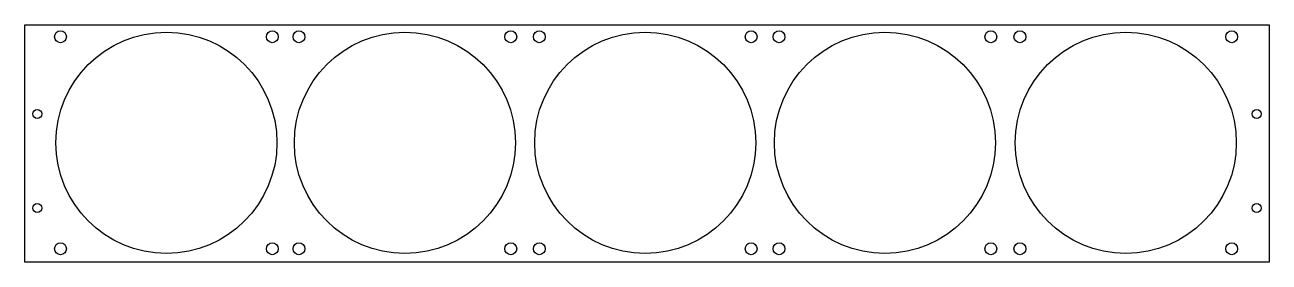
# Model space of a CAD drawing. Header units: millimetres. Extents: x -210 to 210, y -40 to 40.
import ezdxf

# ---------------------------------------------------------------- set-up
doc = ezdxf.new("R2010")
doc.units = ezdxf.units.MM

msp = doc.modelspace()

# ---------------------------------------------------------------- linework, layer by layer
at = {"color": 7, "linetype": 'Continuous', "lineweight": 25}
for p, q in [((-210, 40), (210, 40)), ((-210, -40), (-210, 40)), ((210, 40), (210, -40)), ((210, -40), (-210, -40))]:
    msp.add_line(p, q, dxfattribs=at)
for centre, radius in [((-197.98, 36), 2), ((-126.48, 36), 2), ((-117.48, 36), 2), ((-45.98, 36), 2), ((-36.35, 36), 2), ((35.15, 36), 2), ((44.57, 36), 2), ((116.07, 36), 2), ((125.87, 36), 2), ((197.37, 36), 2), ((-162.23, 0.25), 37.31), ((-81.73, 0.25), 37.31), ((-0.6, 0.25), 37.31), ((80.32, 0.25), 37.31), ((161.62, 0.25), 37.31), ((-205.83, 9.96), 1.52), ((205.77, 9.96), 1.52), ((-205.83, -21.78), 1.52), ((205.77, -21.78), 1.52), ((-197.98, -35.5), 2), ((-126.48, -35.5), 2), ((-117.48, -35.5), 2), ((-45.98, -35.5), 2), ((-36.35, -35.5), 2), ((35.15, -35.5), 2), ((44.57, -35.5), 2), ((116.07, -35.5), 2), ((125.87, -35.5), 2), ((197.37, -35.5), 2)]:
    msp.add_circle(centre, radius, dxfattribs=at)

doc.saveas('drawing.dxf')
